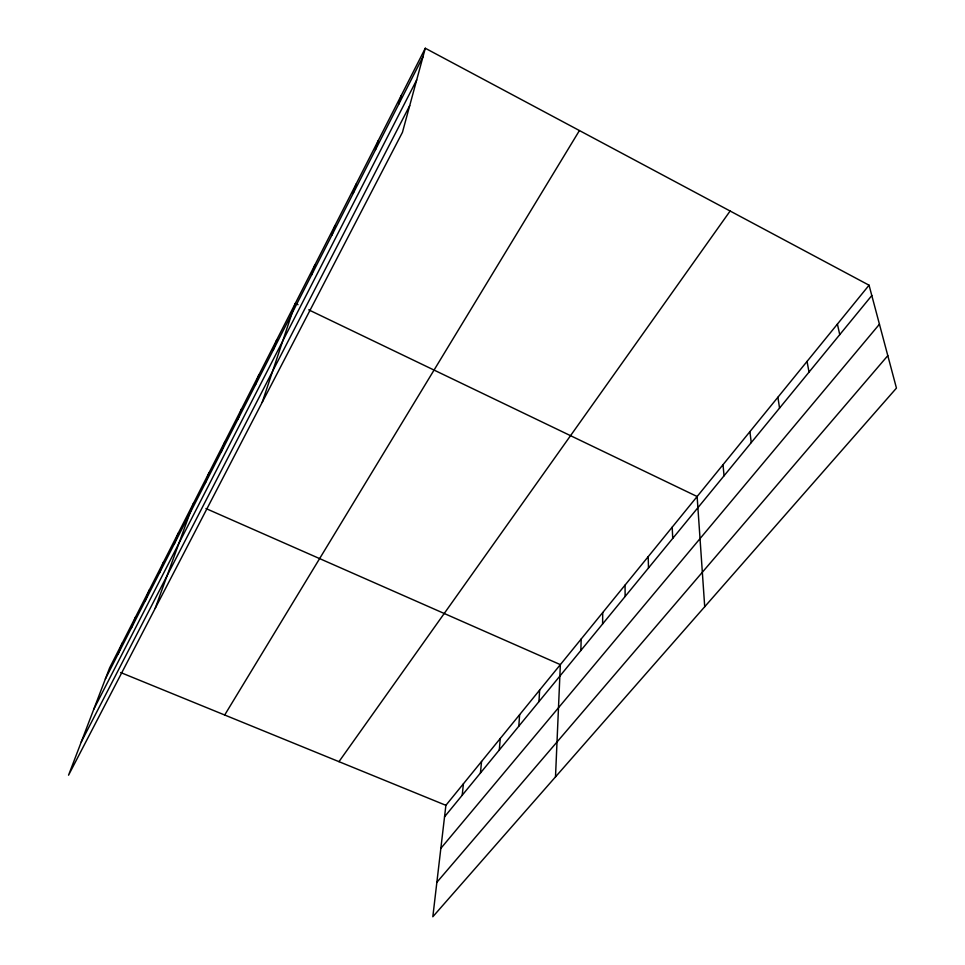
<?xml version="1.0" encoding="UTF-8"?>
<svg xmlns="http://www.w3.org/2000/svg" width="965" height="965" viewBox="0 0 965 965"><rect width="100%" height="100%" fill="white"/><g stroke="black" fill="none" stroke-linecap="round" stroke-linejoin="round"><path stroke-width="1.45" d="M602.594 623.969L602.727 612.546M580.858 650.494L581.171 639.047M555.502 776.873L560.351 664.632L205.943 508.531M538.965 701.591L539.628 690.096M518.796 726.211L519.616 714.703M499.291 749.998L500.256 738.49M480.437 773.001L481.547 761.494M462.199 795.256L463.429 783.761M869.055 285.206L445.89 805.317L432.827 916.75L896.449 388.111L869.055 285.206L425.3 48.25L109.564 668.009L68.551 775.184L402.465 132.289L425.3 48.25M398.69 104.292L401.187 95.583M375.433 149.852L378.135 140.818M353.202 193.41L356.085 184.098M331.924 235.11L334.976 225.545M311.526 275.061L314.735 265.279M262.203 402.357L295.314 303.396L298.004 304.687M273.216 350.126L276.666 339.994M255.182 385.445L258.753 375.156M237.86 419.401L241.527 408.979M221.19 452.066L224.941 441.524M205.135 483.501L208.971 472.874M155.172 608.408L193.579 503.079M174.315 543.886L178.296 533.09M159.527 572.872L163.555 562.016M145.257 600.821L149.346 589.917M131.493 627.793L135.619 616.852M118.2 653.836L122.374 642.859M105.354 678.998L423.032 56.609M93.762 709.287L416.687 79.938M81.265 741.952L409.715 105.607M224.688 715.005L579.434 130.552M338.968 761.662L730.119 211.009M444.551 816.788L871.805 295.531M440.848 848.344L879.441 324.216M436.868 882.3L887.812 355.639M120.661 672.533L445.89 805.317M308.728 309.837L697.128 496.517L704.715 606.732M837.403 324.119L839.755 334.638M807.042 361.429L809.032 372.116M777.911 397.242L779.551 408.086M749.914 431.644L751.252 442.609M723.014 464.708L724.052 475.793M672.207 527.143L672.726 538.398M648.203 556.66L648.492 567.975M625.055 585.104L625.127 596.479"/></g></svg>
